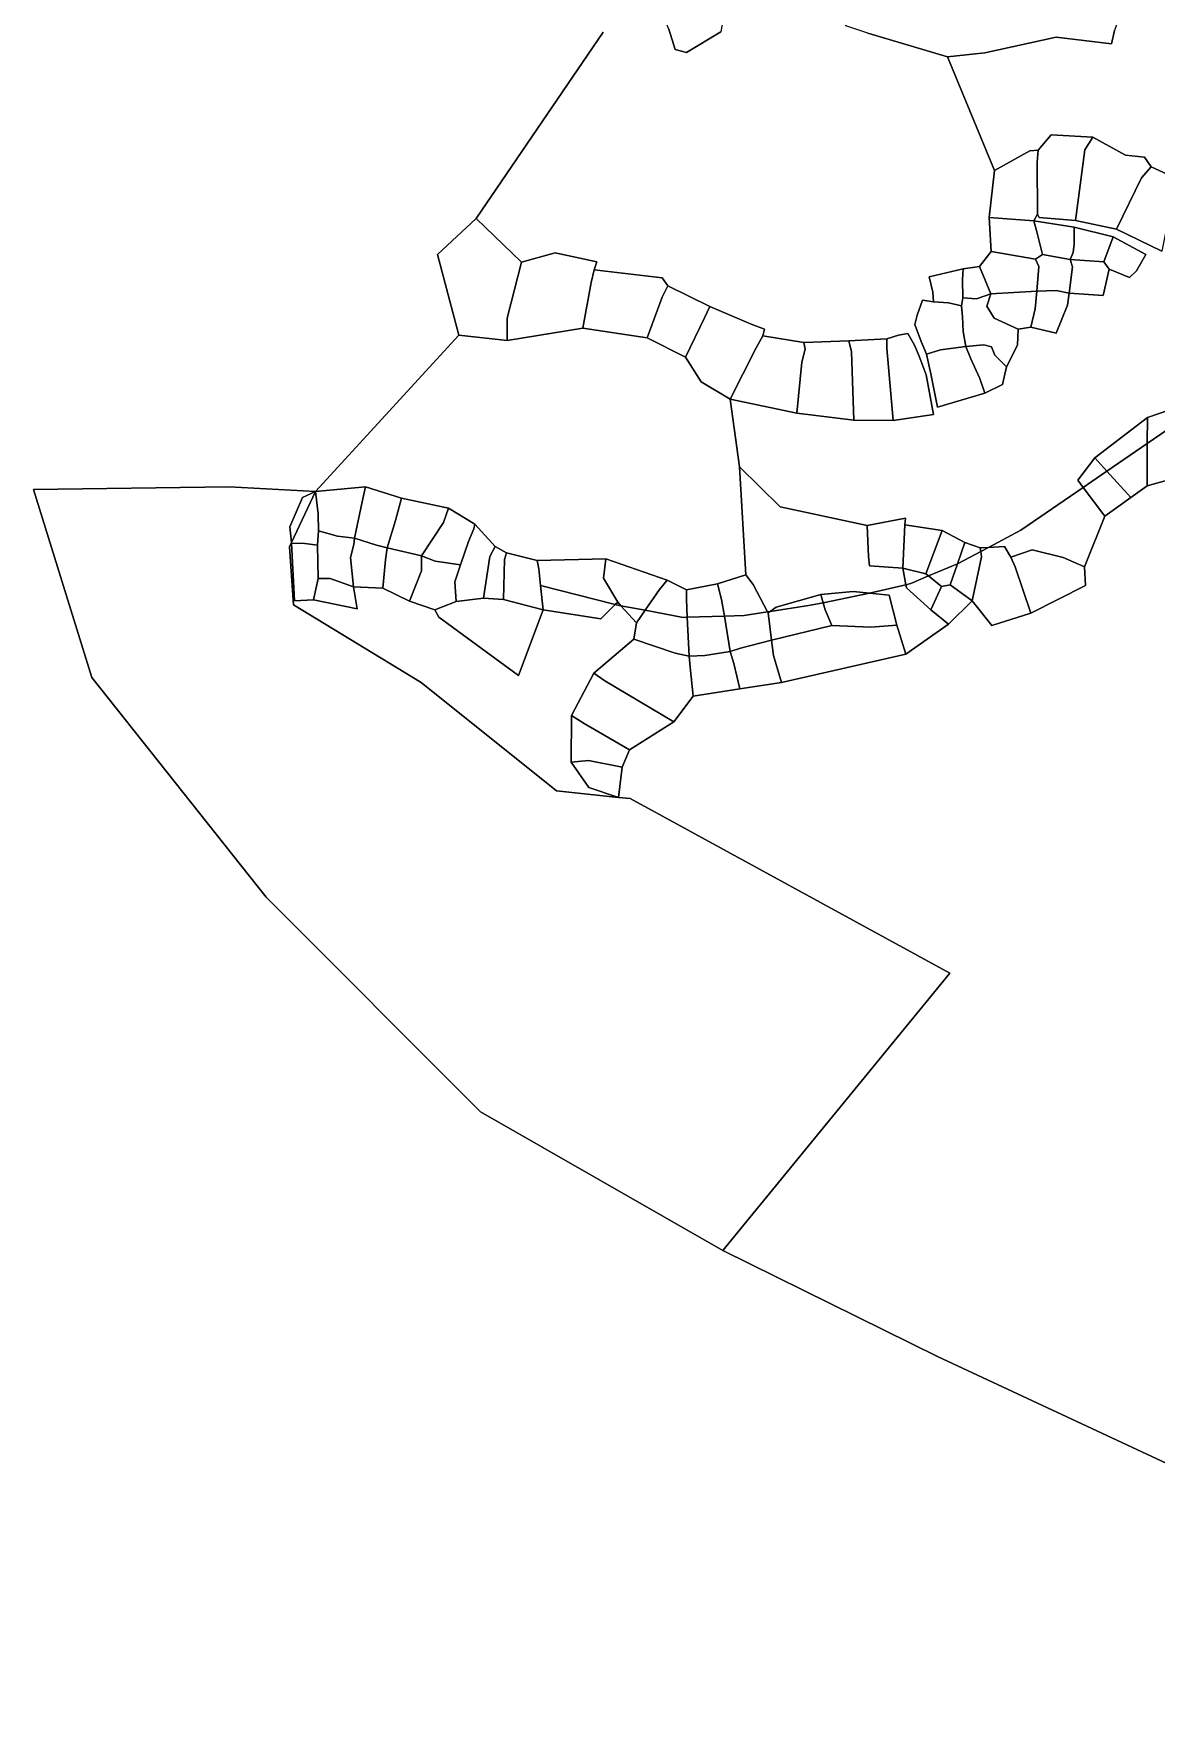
# Model space of a CAD drawing. Extents: x 542555 to 550520, y 1840485 to 1846995.
# Drawn here: x 547482.3 to 547671.7, y 1843943.6 to 1844226.2 of the extents above; entities that cross this region are included whole.
import ezdxf

# ---------------------------------------------------------------- set-up
doc = ezdxf.new("R2010")
doc.units = 0
doc.layers.add('Level 30', color=7, linetype='Continuous')

msp = doc.modelspace()

# ---------------------------------------------------------------- linework, layer by layer
at = {"layer": 'Level 30'}
for points in [[(547679.81, 1844269.75), (547664.6, 1844226.75), (547664.12, 1844224.51), (547654.77, 1844225.61), (547642.75, 1844222.99), (547636.42, 1844222.32), (547623.02, 1844226.28), (547619.31, 1844227.5), (547617.14, 1844266.32), (547616.33, 1844286), (547631.86, 1844286.06), (547644.35, 1844286.53), (547647.06, 1844286.87), (547646.3, 1844290.03), (547649.35, 1844293.9), (547653.51, 1844298.38), (547654.65, 1844305.22), (547657.03, 1844308.5), (547657.67, 1844308.35), (547667.97, 1844297.28), (547671.62, 1844295.69), (547677.66, 1844287.49), (547679.44, 1844276)], [(547599.76, 1844235.53), (547598.18, 1844226.5), (547592.4, 1844223.05), (547590.49, 1844223.54), (547589.42, 1844226.96), (547588.48, 1844229.13), (547588, 1844230.42), (547587.06, 1844232.63), (547587.99, 1844233.01), (547589.23, 1844233.98), (547588.76, 1844236.24), (547588.78, 1844238.59), (547590.78, 1844238.02), (547595.57, 1844236.07)], [(547651.74, 1844206.54), (547653.94, 1844209.12), (547660.97, 1844208.73), (547659.6, 1844206.64), (547658.01, 1844194.69), (547651.9, 1844195.19), (547651.61, 1844195.76), (547651.58, 1844204.56)], [(547660.97, 1844208.73), (547666.45, 1844205.72), (547669.69, 1844205.39), (547670.77, 1844203.72), (547669.16, 1844201.89), (547664.92, 1844193.26), (547658.01, 1844194.69), (547659.6, 1844206.64)], [(547644.36, 1844203.1), (547650.33, 1844206.46), (547651.74, 1844206.54), (547651.58, 1844204.56), (547651.61, 1844195.76), (547651, 1844194.61), (547643.46, 1844195.22)], [(547670.77, 1844203.72), (547675.56, 1844201.57), (547674.53, 1844199.42), (547672.6, 1844189.55), (547664.92, 1844193.26), (547669.16, 1844201.89)], [(547556.93, 1844195.04), (547564.59, 1844187.64), (547562.15, 1844178.2), (547562.14, 1844174.45), (547553.99, 1844175.34), (547550.4, 1844188.95)], [(547652.45, 1844188.98), (547651.3, 1844188.16), (547643.78, 1844189.49), (547643.46, 1844195.22), (547651, 1844194.61), (547651.45, 1844193)], [(547657.78, 1844193.56), (547657.81, 1844190.7), (547657.62, 1844189.28), (547657.15, 1844188.14), (547652.45, 1844188.98), (547651.45, 1844193), (547651, 1844194.61)], [(547657.78, 1844193.56), (547664.4, 1844191.94), (547662.83, 1844187.72), (547657.15, 1844188.14), (547657.62, 1844189.28), (547657.81, 1844190.7)], [(547664.4, 1844191.94), (547669.91, 1844188.94), (547668.34, 1844186.23), (547667.14, 1844185.1), (547663.69, 1844186.47), (547662.83, 1844187.72)], [(547564.59, 1844187.64), (547570.27, 1844189.25), (547577.26, 1844187.73), (547576.84, 1844186.4), (547576.34, 1844184.25), (547574.92, 1844176.53), (547562.14, 1844174.45), (547562.15, 1844178.2)], [(547651.84, 1844186.93), (547651.49, 1844182.75), (547643.72, 1844182.32), (547641.83, 1844186.92), (547643.78, 1844189.49), (547651.3, 1844188.16)], [(547657.15, 1844188.14), (547657.5, 1844186.89), (547656.94, 1844182.44), (547654.75, 1844182.91), (547651.49, 1844182.75), (547651.84, 1844186.93), (547651.3, 1844188.16), (547652.45, 1844188.98)], [(547662.69, 1844182.06), (547656.94, 1844182.44), (547657.5, 1844186.89), (547657.15, 1844188.14), (547662.83, 1844187.72), (547663.69, 1844186.47)], [(547588.31, 1844181.79), (547585.8, 1844174.92), (547574.92, 1844176.53), (547576.34, 1844184.25), (547576.84, 1844186.4), (547588.33, 1844185.05), (547589.27, 1844183.69)], [(547634.09, 1844180.98), (547633.94, 1844182.58), (547633.32, 1844185.2), (547639.05, 1844186.55), (547638.97, 1844184.73), (547639.03, 1844181.67), (547638.77, 1844180.33), (547636.6, 1844180.82)], [(547641.83, 1844186.92), (547643.72, 1844182.32), (547641.32, 1844181.51), (547639.03, 1844181.67), (547638.97, 1844184.73), (547639.05, 1844186.55)], [(547589.27, 1844183.69), (547596.37, 1844180.19), (547595.42, 1844178.28), (547592.23, 1844171.66), (547585.8, 1844174.92), (547588.31, 1844181.79)], [(547643.72, 1844182.32), (547643.04, 1844180.22), (547644.31, 1844178.24), (547648.38, 1844176.38), (547648.22, 1844173.67), (547646.37, 1844170.02), (547644.42, 1844171.97), (547643.88, 1844173.38), (547642.57, 1844173.72), (547639.5, 1844173.42), (547639.09, 1844175.99), (547638.96, 1844178.46), (547638.77, 1844180.33), (547639.03, 1844181.67), (547641.32, 1844181.51)], [(547643.72, 1844182.32), (547651.49, 1844182.75), (547651.24, 1844179.82), (547650.48, 1844176.72), (547648.38, 1844176.38), (547644.31, 1844178.24), (547643.04, 1844180.22)], [(547651.49, 1844182.75), (547654.75, 1844182.91), (547656.94, 1844182.44), (547656.69, 1844180.44), (547654.78, 1844175.68), (547650.48, 1844176.72), (547651.24, 1844179.82)], [(547605.55, 1844176.36), (547605.27, 1844175.27), (547604.16, 1844173.22), (547599.76, 1844164.55), (547594.9, 1844167.46), (547592.23, 1844171.66), (547595.42, 1844178.28), (547596.37, 1844180.19), (547603.32, 1844177.21)], [(547635.24, 1844172.88), (547632.9, 1844172.17), (547632.01, 1844174.3), (547630.94, 1844177.16), (547631.34, 1844178.7), (547632.23, 1844181.24), (547634.09, 1844180.98), (547636.6, 1844180.82), (547638.77, 1844180.33), (547638.96, 1844178.46), (547639.09, 1844175.99), (547639.5, 1844173.42)], [(547602.4, 1844134.93), (547597.61, 1844133.4), (547592.39, 1844132.42), (547589.14, 1844134.05), (547578.79, 1844137.63), (547567.24, 1844137.34), (547562.04, 1844138.66), (547560.13, 1844139.73), (547556.72, 1844143.47), (547552.24, 1844146.2), (547544.32, 1844147.86), (547538.25, 1844149.75), (547529.8, 1844149.01), (547553.99, 1844175.34), (547562.14, 1844174.45), (547574.92, 1844176.53), (547585.8, 1844174.92), (547592.23, 1844171.66), (547594.9, 1844167.46), (547599.76, 1844164.55), (547601.34, 1844153.14)], [(547611.86, 1844170.78), (547611.01, 1844162.21), (547599.76, 1844164.55), (547604.16, 1844173.22), (547605.27, 1844175.27), (547612.19, 1844174.09), (547612.4, 1844173.01)], [(547620.62, 1844161.03), (547611.01, 1844162.21), (547611.86, 1844170.78), (547612.4, 1844173.01), (547612.19, 1844174.09), (547619.77, 1844174.39), (547620.23, 1844172.56)], [(547627.28, 1844160.96), (547620.62, 1844161.03), (547620.23, 1844172.56), (547619.77, 1844174.39), (547626.19, 1844174.73), (547626.18, 1844173.14)], [(547626.19, 1844174.73), (547628.19, 1844175.34), (547629.73, 1844175.66), (547630.88, 1844173.69), (547631.67, 1844171.79), (547632.85, 1844168.64), (547634.08, 1844161.97), (547627.28, 1844160.96), (547626.18, 1844173.14)], [(547633.63, 1844168.82), (547632.9, 1844172.17), (547635.24, 1844172.88), (547639.5, 1844173.42), (547640.39, 1844171.35), (547641.91, 1844168.04), (547642.74, 1844165.6), (547634.77, 1844163.22)], [(547639.5, 1844173.42), (547642.57, 1844173.72), (547643.88, 1844173.38), (547644.42, 1844171.97), (547646.37, 1844170.02), (547645.7, 1844167.06), (547642.74, 1844165.6), (547641.91, 1844168.04), (547640.39, 1844171.35)], [(547680.89, 1844153.38), (547679.24, 1844152.47), (547670.14, 1844149.96), (547670.11, 1844157.05), (547670.1106, 1844157.0943), (547673.46, 1844159.4), (547677.9141, 1844161.8699), (547679.9, 1844156.28)], [(547677.2, 1844163.88), (547677.9141, 1844161.8699), (547673.46, 1844159.4), (547670.1106, 1844157.0943), (547670.17, 1844161.46)], [(547670.17, 1844161.46), (547670.1106, 1844157.0943), (547663.3138, 1844152.4155), (547661.28, 1844154.66)], [(547670.14, 1844149.96), (547667.36, 1844147.95), (547663.3138, 1844152.4155), (547670.1106, 1844157.0943), (547670.11, 1844157.05)], [(547661.28, 1844154.66), (547663.3138, 1844152.4155), (547661.49, 1844151.16), (547659.336, 1844149.6833), (547658.42, 1844150.9)], [(547628.88, 1844136.04), (547629.4095, 1844133.2665), (547623.2699, 1844131.8531), (547620.53, 1844132.15), (547615.05, 1844131.6), (547607.55, 1844129.49), (547606.5152, 1844128.7604), (547606.0642, 1844128.6922), (547603.63, 1844133.32), (547602.4, 1844134.93), (547601.34, 1844153.14), (547608.23, 1844146.41), (547622.88, 1844143.28), (547623.1, 1844138.04), (547623.3, 1844136.46)], [(547663.3138, 1844152.4155), (547667.36, 1844147.95), (547662.99, 1844144.83), (547659.336, 1844149.6833), (547661.49, 1844151.16)], [(547580.9119, 1844097.399), (547582.89, 1844097.19), (547636.8, 1844067.73), (547598.55, 1844020.99), (547557.68, 1844044.39), (547521.53, 1844080.56), (547492.08, 1844117.62), (547482.26, 1844149.33), (547515.28, 1844149.77), (547529.8, 1844149.01), (547527.62, 1844147.99), (547525.51, 1844143.04), (547525.7878, 1844140.4058), (547525.44, 1844139.66), (547526.1, 1844129.86), (547547.64, 1844116.79), (547570.49, 1844098.5)], [(547529.8, 1844149.01), (547525.7878, 1844140.4058), (547525.51, 1844143.04), (547527.62, 1844147.99)], [(547530.32, 1844142.33), (547530.15, 1844139.92), (547528, 1844140.19), (547525.8, 1844140.29), (547525.7878, 1844140.4058), (547529.8, 1844149.01), (547530.28, 1844145.22)], [(547529.8, 1844149.01), (547538.25, 1844149.75), (547537.72, 1844147.23), (547536.38, 1844141.13), (547533.52, 1844141.45), (547530.32, 1844142.33), (547530.28, 1844145.22)], [(547538.25, 1844149.75), (547544.32, 1844147.86), (547543.32, 1844144.09), (547541.93, 1844139.46), (547540.11, 1844139.94), (547536.38, 1844141.13), (547537.72, 1844147.23)], [(547544.32, 1844147.86), (547552.24, 1844146.2), (547551.41, 1844143.78), (547547.7, 1844138.12), (547541.93, 1844139.46), (547543.32, 1844144.09)], [(547659.336, 1844149.6833), (547662.99, 1844144.83), (547659.53, 1844136.3), (547655.95, 1844137.84), (547650.69, 1844139.13), (547647.14, 1844137.93), (547646.05, 1844139.71), (547643.3227, 1844139.5581), (547648.8, 1844142.46)], [(547552.24, 1844146.2), (547556.72, 1844143.47), (547556.53, 1844142.68), (547555.62, 1844140.56), (547554.27, 1844136.63), (547549.99, 1844137.24), (547547.7, 1844138.12), (547551.41, 1844143.78)], [(547530.32, 1844142.33), (547533.52, 1844141.45), (547536.38, 1844141.13), (547536.31, 1844140.06), (547535.71, 1844137.86), (547536.21, 1844132.92), (547532.28, 1844134.31), (547530.27, 1844134.29), (547530.15, 1844139.92)], [(547556.72, 1844143.47), (547560.13, 1844139.73), (547559.22, 1844138.02), (547558.17, 1844130.98), (547553.55, 1844130.43), (547553.33, 1844133.73), (547554.27, 1844136.63), (547555.62, 1844140.56), (547556.53, 1844142.68)], [(547622.88, 1844143.28), (547629.35, 1844144.5), (547629.24, 1844143.38), (547628.88, 1844136.04), (547623.3, 1844136.46), (547623.1, 1844138.04)], [(547635.55, 1844142.39), (547632.78, 1844135.11), (547628.88, 1844136.04), (547629.24, 1844143.38)], [(547639.34, 1844140.39), (547638.0937, 1844136.8019), (547633.2463, 1844134.7366), (547632.78, 1844135.11), (547635.55, 1844142.39)], [(547581.3573, 1844129.7264), (547584, 1844126.86), (547583.53, 1844124.08), (547576.75, 1844118.34), (547573.02, 1844111.2), (547572.94, 1844103.31), (547575.93, 1844099.09), (547580.91, 1844097.4), (547580.9119, 1844097.399), (547570.49, 1844098.5), (547547.64, 1844116.79), (547526.1, 1844129.86), (547525.44, 1844139.66), (547525.7878, 1844140.4058), (547525.8, 1844140.29), (547526.31, 1844130.56), (547529.49, 1844130.74), (547536.85, 1844129.21), (547536.21, 1844132.92), (547541.18, 1844132.68), (547545.66, 1844130.49), (547549.98, 1844129.01), (547550.63, 1844127.82), (547564.06, 1844117.94), (547568.23, 1844129.04), (547577.95, 1844127.52), (547580.3976, 1844129.9162), (547580.54, 1844129.88)], [(547530.27, 1844134.29), (547529.49, 1844130.74), (547526.31, 1844130.56), (547525.8, 1844140.29), (547528, 1844140.19), (547530.15, 1844139.92)], [(547536.38, 1844141.13), (547540.11, 1844139.94), (547541.93, 1844139.46), (547541.65, 1844137.47), (547541.18, 1844132.68), (547536.21, 1844132.92), (547535.71, 1844137.86), (547536.31, 1844140.06)], [(547541.93, 1844139.46), (547547.7, 1844138.12), (547547.68, 1844135.58), (547545.66, 1844130.49), (547541.18, 1844132.68), (547541.65, 1844137.47)], [(547560.13, 1844139.73), (547562.04, 1844138.66), (547561.69, 1844137.51), (547561.51, 1844130.79), (547558.17, 1844130.98), (547559.22, 1844138.02)], [(547641.92, 1844139.48), (547642.0293, 1844138.8729), (547638.23, 1844136.86), (547638.0937, 1844136.8019), (547639.34, 1844140.39)], [(547643.9, 1844126.38), (547640.58, 1844130.53), (547642.19, 1844137.98), (547642.0293, 1844138.8729), (547643.3227, 1844139.5581), (547646.05, 1844139.71), (547647.14, 1844137.93), (547647.85, 1844136.28), (547650.49, 1844128.44)], [(547641.92, 1844139.48), (547643.3227, 1844139.5581), (547642.0293, 1844138.8729)], [(547659.53, 1844136.3), (547659.72, 1844133.14), (547650.49, 1844128.44), (547647.85, 1844136.28), (547647.14, 1844137.93), (547650.69, 1844139.13), (547655.95, 1844137.84)], [(547547.7, 1844138.12), (547549.99, 1844137.24), (547554.27, 1844136.63), (547553.33, 1844133.73), (547553.55, 1844130.43), (547549.98, 1844129.01), (547545.66, 1844130.49), (547547.68, 1844135.58)], [(547567.7944, 1844133.1196), (547568.23, 1844129.04), (547561.51, 1844130.79), (547561.69, 1844137.51), (547562.04, 1844138.66), (547567.24, 1844137.34), (547567.49, 1844135.97)], [(547580.81, 1844130.32), (547580.3976, 1844129.9162), (547567.7944, 1844133.1196), (547567.49, 1844135.97), (547567.24, 1844137.34), (547578.79, 1844137.63), (547578.4, 1844134.36)], [(547578.79, 1844137.63), (547589.14, 1844134.05), (547587.85, 1844132.47), (547585.4405, 1844128.959), (547581.3573, 1844129.7264), (547580.81, 1844130.32), (547578.4, 1844134.36)], [(547638.0937, 1844136.8019), (547636.86, 1844133.25), (547635.44, 1844132.98), (547633.2463, 1844134.7366)], [(547642.0293, 1844138.8729), (547642.19, 1844137.98), (547640.58, 1844130.53), (547636.86, 1844133.25), (547638.0937, 1844136.8019), (547638.23, 1844136.86)], [(547536.85, 1844129.21), (547529.49, 1844130.74), (547530.27, 1844134.29), (547532.28, 1844134.31), (547536.21, 1844132.92)], [(547592.39, 1844132.42), (547592.39, 1844130.84), (547592.5298, 1844127.7834), (547591.82, 1844127.76), (547585.4405, 1844128.959), (547587.85, 1844132.47), (547589.14, 1844134.05)], [(547602.4, 1844134.93), (547603.63, 1844133.32), (547606.0642, 1844128.6922), (547602.15, 1844128.1), (547598.7971, 1844127.9896), (547598.33, 1844130.77), (547597.61, 1844133.4)], [(547632.78, 1844135.11), (547633.2463, 1844134.7366), (547630.25, 1844133.46), (547629.4095, 1844133.2665), (547628.88, 1844136.04)], [(547633.2463, 1844134.7366), (547635.44, 1844132.98), (547633.6, 1844129.05), (547629.51, 1844132.74), (547629.4095, 1844133.2665), (547630.25, 1844133.46)], [(547561.51, 1844130.79), (547568.23, 1844129.04), (547564.06, 1844117.94), (547550.63, 1844127.82), (547549.98, 1844129.01), (547553.55, 1844130.43), (547558.17, 1844130.98)], [(547577.95, 1844127.52), (547568.23, 1844129.04), (547567.7944, 1844133.1196), (547580.3976, 1844129.9162)], [(547597.61, 1844133.4), (547598.33, 1844130.77), (547598.7971, 1844127.9896), (547592.5298, 1844127.7834), (547592.39, 1844130.84), (547592.39, 1844132.42)], [(547615.05, 1844131.6), (547615.4352, 1844130.2334), (547612.99, 1844129.74), (547606.5152, 1844128.7604), (547607.55, 1844129.49)], [(547615.05, 1844131.6), (547620.53, 1844132.15), (547623.2699, 1844131.8531), (547621.91, 1844131.54), (547615.4352, 1844130.2334)], [(547623.2699, 1844131.8531), (547626.62, 1844131.49), (547627.86, 1844126.47), (547623.49, 1844126.09), (547616.91, 1844126.36), (547615.78, 1844129.01), (547615.4352, 1844130.2334), (547621.91, 1844131.54)], [(547633.6, 1844129.05), (547636.6, 1844126.61), (547629.4, 1844121.55), (547627.86, 1844126.47), (547626.62, 1844131.49), (547623.2699, 1844131.8531), (547629.4095, 1844133.2665), (547629.51, 1844132.74)], [(547636.86, 1844133.25), (547640.58, 1844130.53), (547636.6, 1844126.61), (547633.6, 1844129.05), (547635.44, 1844132.98)], [(547580.81, 1844130.32), (547581.3573, 1844129.7264), (547580.54, 1844129.88), (547580.3976, 1844129.9162)], [(547585.4405, 1844128.959), (547584, 1844126.86), (547581.3573, 1844129.7264)], [(547592.5298, 1844127.7834), (547592.83, 1844121.22), (547590.52, 1844121.7), (547583.53, 1844124.08), (547584, 1844126.86), (547585.4405, 1844128.959), (547591.82, 1844127.76)], [(547598.7971, 1844127.9896), (547599.8, 1844122.02), (547595.52, 1844121.35), (547592.83, 1844121.22), (547592.5298, 1844127.7834)], [(547606.16, 1844128.51), (547606.72, 1844123.91), (547601.5, 1844122.55), (547599.8, 1844122.02), (547598.7971, 1844127.9896), (547602.15, 1844128.1), (547606.0642, 1844128.6922)], [(547616.91, 1844126.36), (547606.72, 1844123.91), (547606.16, 1844128.51), (547606.5152, 1844128.7604), (547612.99, 1844129.74), (547615.4352, 1844130.2334), (547615.78, 1844129.01)], [(547629.4, 1844121.55), (547608.44, 1844116.76), (547607.1, 1844121.34), (547606.72, 1844123.91), (547616.91, 1844126.36), (547623.49, 1844126.09), (547627.86, 1844126.47)], [(547593.51, 1844114.48), (547590.25, 1844110.15), (547578.64, 1844117.06), (547576.75, 1844118.34), (547583.53, 1844124.08), (547590.52, 1844121.7), (547592.83, 1844121.22), (547593.05, 1844119.38)], [(547608.44, 1844116.76), (547601.42, 1844115.7), (547600.4, 1844119.97), (547599.8, 1844122.02), (547601.5, 1844122.55), (547606.72, 1844123.91), (547607.1, 1844121.34)], [(547601.42, 1844115.7), (547593.51, 1844114.48), (547593.05, 1844119.38), (547592.83, 1844121.22), (547595.52, 1844121.35), (547599.8, 1844122.02), (547600.4, 1844119.97)], [(547590.25, 1844110.15), (547582.77, 1844105.42), (547575.14, 1844109.87), (547573.02, 1844111.2), (547576.75, 1844118.34), (547578.64, 1844117.06)], [(547582.77, 1844105.42), (547581.58, 1844102.47), (547575.88, 1844103.6), (547572.94, 1844103.31), (547573.02, 1844111.2), (547575.14, 1844109.87)], [(547581.58, 1844102.47), (547580.91, 1844097.4), (547575.93, 1844099.09), (547572.94, 1844103.31), (547575.88, 1844103.6)]]:
    msp.add_lwpolyline(points, close=True, dxfattribs=at)
for points in [[(547589.42, 1844226.96), (547590.49, 1844223.54), (547592.4, 1844223.05), (547598.18, 1844226.5)], [(547675.56, 1844201.57), (547670.77, 1844203.72), (547669.69, 1844205.39), (547666.45, 1844205.72), (547660.97, 1844208.73), (547653.94, 1844209.12), (547651.74, 1844206.54), (547650.33, 1844206.46), (547644.36, 1844203.1), (547636.42, 1844222.32), (547642.75, 1844222.99), (547654.77, 1844225.61), (547664.12, 1844224.51), (547664.6, 1844226.75)], [(547578.34, 1844226.48), (547556.93, 1844195.04), (547550.4, 1844188.95), (547553.99, 1844175.34), (547529.8, 1844149.01), (547515.28, 1844149.77), (547482.26, 1844149.33), (547492.08, 1844117.62), (547521.53, 1844080.56), (547557.68, 1844044.39), (547598.55, 1844020.99), (547634.73, 1844003.11), (547673.45, 1843985.08), (547700.82, 1843971.12), (547703.37, 1843965.02), (547704.87, 1843958.64), (547708.49, 1843956.64), (547744.44, 1843964.53), (547732.31, 1843984.1), (547735.72, 1843985.26), (547740.91, 1843977.6), (547752.83, 1843980.56), (547762.6, 1843964.21), (547748.48, 1843933.2)], [(547677.2, 1844163.88), (547670.17, 1844161.46), (547661.28, 1844154.66), (547658.42, 1844150.9), (547659.336, 1844149.6833), (547648.8, 1844142.46), (547643.3227, 1844139.5581), (547641.92, 1844139.48), (547639.34, 1844140.39), (547635.55, 1844142.39), (547629.24, 1844143.38), (547629.35, 1844144.5), (547622.88, 1844143.28), (547608.23, 1844146.41), (547601.34, 1844153.14), (547599.76, 1844164.55), (547611.01, 1844162.21), (547620.62, 1844161.03), (547627.28, 1844160.96), (547634.08, 1844161.97), (547632.85, 1844168.64), (547631.67, 1844171.79), (547630.88, 1844173.69), (547629.73, 1844175.66), (547628.19, 1844175.34), (547626.19, 1844174.73), (547619.77, 1844174.39), (547612.19, 1844174.09), (547605.27, 1844175.27), (547605.55, 1844176.36), (547603.32, 1844177.21), (547596.37, 1844180.19), (547589.27, 1844183.69), (547588.33, 1844185.05), (547576.84, 1844186.4), (547577.26, 1844187.73), (547570.27, 1844189.25), (547564.59, 1844187.64), (547556.93, 1844195.04), (547578.34, 1844226.48)], [(547623.02, 1844226.28), (547636.42, 1844222.32), (547644.36, 1844203.1), (547643.46, 1844195.22), (547643.78, 1844189.49), (547641.83, 1844186.92), (547639.05, 1844186.55), (547633.32, 1844185.2), (547633.94, 1844182.58), (547634.09, 1844180.98), (547632.23, 1844181.24), (547631.34, 1844178.7), (547630.94, 1844177.16), (547632.01, 1844174.3), (547632.9, 1844172.17), (547633.63, 1844168.82), (547634.77, 1844163.22), (547642.74, 1844165.6), (547645.7, 1844167.06), (547646.37, 1844170.02), (547648.22, 1844173.67), (547648.38, 1844176.38), (547650.48, 1844176.72), (547654.78, 1844175.68), (547656.69, 1844180.44), (547656.94, 1844182.44), (547662.69, 1844182.06), (547663.69, 1844186.47), (547667.14, 1844185.1), (547668.34, 1844186.23), (547669.91, 1844188.94), (547664.4, 1844191.94), (547657.78, 1844193.56), (547651, 1844194.61), (547651.61, 1844195.76), (547651.9, 1844195.19), (547658.01, 1844194.69), (547664.92, 1844193.26), (547672.6, 1844189.55)], [(547673.45, 1843985.08), (547634.73, 1844003.11), (547598.55, 1844020.99), (547636.8, 1844067.73), (547582.89, 1844097.19), (547580.9119, 1844097.399), (547580.91, 1844097.4), (547581.58, 1844102.47), (547582.77, 1844105.42), (547590.25, 1844110.15), (547593.51, 1844114.48), (547601.42, 1844115.7), (547608.44, 1844116.76), (547629.4, 1844121.55), (547636.6, 1844126.61), (547640.58, 1844130.53), (547643.9, 1844126.38), (547650.49, 1844128.44), (547659.72, 1844133.14), (547659.53, 1844136.3), (547662.99, 1844144.83), (547667.36, 1844147.95), (547670.14, 1844149.96), (547679.24, 1844152.47)]]:
    msp.add_lwpolyline(points, dxfattribs=at)

doc.saveas('drawing.dxf')
